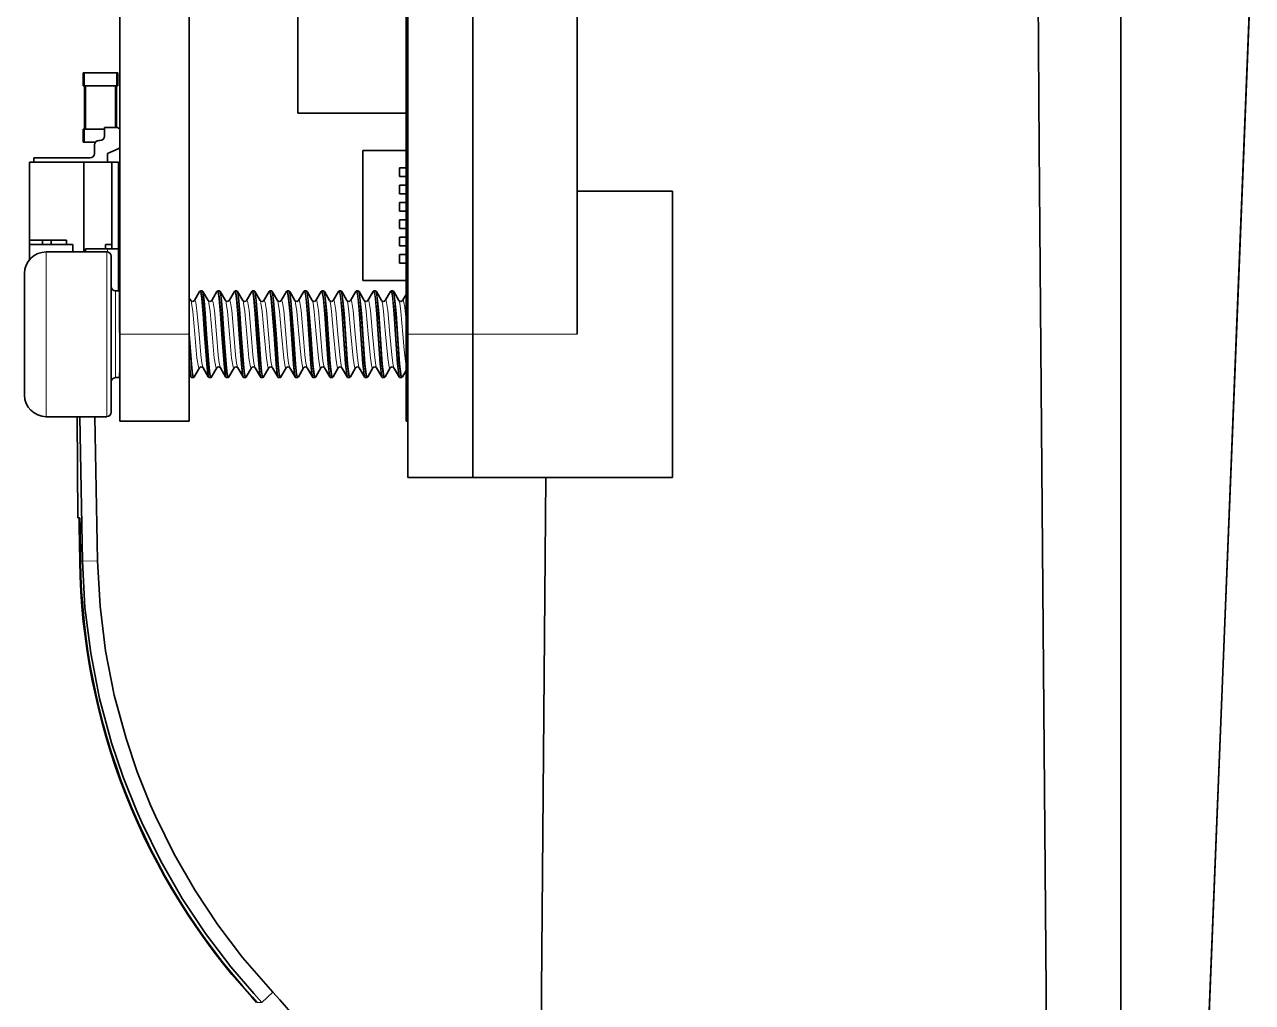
# Model space of a CAD drawing. Extents: x 383 to 866, y 155 to 681.
# Drawn here: x 580.34 to 608.65, y 626.5 to 649.06 of the extents above; entities that cross this region are included whole.
import ezdxf

# ---------------------------------------------------------------- set-up
doc = ezdxf.new("R2010")
doc.units = 0

msp = doc.modelspace()

# ---------------------------------------------------------------- linework, layer by layer
at = {"color": 7, "lineweight": 35}
for p, q in [((582.539, 641.913), (582.539, 670.913)), ((584.139, 641.913), (584.139, 670.913)), ((589.139, 641.913), (589.139, 670.913)), ((589.18, 641.913), (589.18, 670.913)), ((590.68, 670.913), (590.68, 641.913)), ((590.68, 641.913), (590.68, 670.913)), ((593.08, 670.913), (593.08, 641.913)), ((605.621, 625.402), (605.621, 650.29)), ((608.621, 650.29), (607.451, 621.163)), ((603.74, 646.239), (603.96, 619.663))]:
    msp.add_line(p, q, dxfattribs=at)
at = {"color": 7, "lineweight": 35, "ltscale": 0.4}
msp.add_line((586.639, 647.013), (586.639, 663.013), dxfattribs=at)
at = {"color": 7, "lineweight": 35, "ltscale": 0.150005}
msp.add_line((603.689, 652.239), (603.74, 646.239), dxfattribs=at)
at = {"color": 7, "lineweight": 35, "ltscale": 0.000750732}
for p, q in [((581.689, 647.943), (581.719, 647.943)), ((581.689, 647.643), (581.719, 647.643)), ((581.689, 646.643), (581.719, 646.643)), ((581.689, 646.343), (581.719, 646.343))]:
    msp.add_line(p, q, dxfattribs=at)
at = {"color": 7, "lineweight": 35, "ltscale": 0.0075}
for p, q in [((581.689, 647.943), (581.689, 647.643)), ((582.489, 647.943), (582.489, 647.643)), ((581.689, 646.643), (581.689, 646.343))]:
    msp.add_line(p, q, dxfattribs=at)
at = {"color": 7, "lineweight": 35, "ltscale": 0.0185}
for p, q in [((582.459, 647.943), (581.719, 647.943)), ((582.459, 647.643), (581.719, 647.643))]:
    msp.add_line(p, q, dxfattribs=at)
at = {"color": 7, "lineweight": 13, "ltscale": 0.0075}
for p, q in [((581.719, 647.943), (581.719, 647.643)), ((582.459, 647.943), (582.459, 647.643)), ((581.719, 646.643), (581.719, 646.343))]:
    msp.add_line(p, q, dxfattribs=at)
at = {"color": 7, "lineweight": 35, "ltscale": 0.000749207}
for p, q in [((582.489, 647.943), (582.459, 647.943)), ((582.489, 647.643), (582.459, 647.643)), ((582.084, 646.382), (582.054, 646.382))]:
    msp.add_line(p, q, dxfattribs=at)
at = {"color": 7, "lineweight": 35, "ltscale": 0.025}
for p, q in [((581.719, 647.643), (581.719, 646.643)), ((588.139, 646.153), (589.139, 646.153)), ((581.454, 643.982), (580.454, 643.982)), ((588.139, 643.153), (589.139, 643.153))]:
    msp.add_line(p, q, dxfattribs=at)
at = {"color": 7, "lineweight": 13, "ltscale": 0.025}
msp.add_line((581.749, 647.643), (581.749, 646.643), dxfattribs=at)
at = {"color": 7, "lineweight": 13, "ltscale": 0.02402}
msp.add_line((582.429, 647.643), (582.429, 646.682), dxfattribs=at)
at = {"color": 7, "lineweight": 35, "ltscale": 0.024023}
msp.add_line((582.459, 647.643), (582.459, 646.682), dxfattribs=at)
at = {"color": 7, "lineweight": 35, "ltscale": 0.0625}
msp.add_line((586.639, 647.013), (589.139, 647.013), dxfattribs=at)
at = {"color": 7, "lineweight": 35, "ltscale": 0.01162}
msp.add_line((582.184, 646.643), (581.719, 646.643), dxfattribs=at)
at = {"color": 7, "lineweight": 35, "ltscale": 0.00675}
msp.add_line((582.454, 646.682), (582.184, 646.682), dxfattribs=at)
at = {"color": 7, "lineweight": 35, "ltscale": 0.005}
for p, q in [((582.184, 646.682), (582.184, 646.482)), ((581.954, 646.282), (581.954, 646.082)), ((582.254, 645.882), (582.254, 646.082)), ((588.989, 645.353), (588.989, 645.153)), ((588.989, 645.353), (588.989, 645.153)), ((588.989, 644.953), (588.989, 644.753)), ((588.989, 644.953), (588.989, 644.753)), ((588.989, 644.553), (588.989, 644.353)), ((588.989, 644.553), (588.989, 644.353)), ((588.989, 644.153), (588.989, 643.953)), ((588.989, 644.153), (588.989, 643.953))]:
    msp.add_line(p, q, dxfattribs=at)
at = {"color": 7, "lineweight": 35, "ltscale": 0.006384}
msp.add_line((581.975, 646.343), (581.719, 646.343), dxfattribs=at)
at = {"color": 7, "lineweight": 35, "ltscale": 0.006614}
msp.add_line((582.254, 646.082), (582.495, 646.191), dxfattribs=at)
at = {"color": 7, "lineweight": 35, "ltscale": 0.075}
msp.add_line((588.139, 643.153), (588.139, 646.153), dxfattribs=at)
at = {"color": 7, "lineweight": 35, "ltscale": 0.045}
msp.add_line((580.454, 644.082), (580.454, 645.882), dxfattribs=at)
at = {"color": 7, "lineweight": 35, "ltscale": 0.03125}
msp.add_line((580.454, 645.882), (581.704, 645.882), dxfattribs=at)
at = {"color": 7, "lineweight": 35, "ltscale": 0.0325}
msp.add_line((581.854, 645.982), (580.554, 645.982), dxfattribs=at)
at = {"color": 7, "lineweight": 35, "ltscale": 0.002499}
for p, q in [((580.554, 645.982), (580.554, 645.882)), ((582.204, 643.882), (582.204, 643.982)), ((582.354, 643.882), (582.354, 643.982))]:
    msp.add_line(p, q, dxfattribs=at)
at = {"color": 7, "lineweight": 35, "ltscale": 0.016249}
msp.add_line((581.704, 645.882), (582.354, 645.882), dxfattribs=at)
at = {"color": 7, "lineweight": 35, "ltscale": 0.051715}
msp.add_line((581.704, 645.882), (581.704, 643.813), dxfattribs=at)
at = {"color": 7, "lineweight": 35, "ltscale": 0.003751}
for p, q in [((582.354, 645.882), (582.504, 645.882)), ((589.139, 645.753), (588.989, 645.753)), ((588.989, 645.753), (589.139, 645.753)), ((589.139, 645.553), (588.989, 645.553)), ((588.989, 645.553), (589.139, 645.553)), ((589.139, 645.353), (588.989, 645.353)), ((588.989, 645.353), (589.139, 645.353)), ((589.139, 645.153), (588.989, 645.153)), ((588.989, 645.153), (589.139, 645.153)), ((589.139, 644.953), (588.989, 644.953)), ((588.989, 644.953), (589.139, 644.953)), ((589.139, 644.753), (588.989, 644.753)), ((588.989, 644.753), (589.139, 644.753)), ((589.139, 644.553), (588.989, 644.553)), ((588.989, 644.553), (589.139, 644.553)), ((589.139, 644.353), (588.989, 644.353)), ((588.989, 644.353), (589.139, 644.353)), ((589.139, 644.153), (588.989, 644.153)), ((588.989, 644.153), (589.139, 644.153)), ((589.139, 643.953), (588.989, 643.953)), ((588.989, 643.953), (589.139, 643.953)), ((589.139, 643.753), (588.989, 643.753)), ((588.989, 643.753), (589.139, 643.753)), ((589.139, 643.553), (588.989, 643.553)), ((588.989, 643.553), (589.139, 643.553)), ((589.139, 643.153), (588.989, 643.153))]:
    msp.add_line(p, q, dxfattribs=at)
at = {"color": 7, "lineweight": 35, "ltscale": 0.047501}
msp.add_line((582.354, 645.882), (582.354, 643.982), dxfattribs=at)
at = {"color": 7, "lineweight": 35, "ltscale": 0.05}
for p, q in [((582.504, 643.882), (582.504, 645.882)), ((582.539, 641.913), (582.539, 639.913)), ((584.139, 641.913), (584.139, 639.913)), ((589.139, 641.913), (589.139, 639.913))]:
    msp.add_line(p, q, dxfattribs=at)
at = {"color": 7, "lineweight": 35, "ltscale": 0.004999}
for p, q in [((588.989, 645.753), (588.989, 645.553)), ((588.989, 645.753), (588.989, 645.553)), ((588.989, 643.753), (588.989, 643.553)), ((588.989, 643.753), (588.989, 643.553))]:
    msp.add_line(p, q, dxfattribs=at)
at = {"color": 7, "lineweight": 35, "ltscale": 0.055}
for p, q in [((593.08, 645.213), (595.28, 645.213)), ((593.08, 638.613), (595.28, 638.613))]:
    msp.add_line(p, q, dxfattribs=at)
at = {"color": 7, "lineweight": 35, "ltscale": 0.0825}
for p, q in [((595.28, 641.913), (595.28, 645.213)), ((589.18, 641.913), (589.18, 638.613)), ((590.68, 641.913), (590.68, 638.613)), ((590.68, 641.913), (590.68, 638.613)), ((595.28, 638.613), (595.28, 641.913))]:
    msp.add_line(p, q, dxfattribs=at)
at = {"color": 7, "lineweight": 35, "ltscale": 0.002501}
for p, q in [((580.454, 644.082), (580.454, 643.982)), ((580.754, 643.982), (580.754, 644.082)), ((580.954, 644.082), (580.954, 643.982)), ((581.304, 644.082), (581.304, 643.982))]:
    msp.add_line(p, q, dxfattribs=at)
at = {"color": 7, "lineweight": 35, "ltscale": 0.021249}
msp.add_line((580.454, 644.082), (581.304, 644.082), dxfattribs=at)
at = {"color": 7, "lineweight": 35, "ltscale": 0.008746}
msp.add_line((580.454, 643.632), (580.454, 643.982), dxfattribs=at)
at = {"color": 7, "lineweight": 35, "ltscale": 0.004214}
msp.add_line((581.454, 643.813), (581.454, 643.982), dxfattribs=at)
at = {"color": 7, "lineweight": 35, "ltscale": 0.003749}
msp.add_line((582.354, 643.982), (582.204, 643.982), dxfattribs=at)
at = {"color": 7, "lineweight": 13, "ltscale": 0.024727}
for p, q in [((580.839, 643.813), (580.839, 642.824)), ((582.239, 643.813), (582.239, 642.824))]:
    msp.add_line(p, q, dxfattribs=at)
at = {"color": 7, "lineweight": 35, "ltscale": 0.034999}
for p, q in [((582.239, 643.813), (580.839, 643.813)), ((582.239, 640.013), (580.839, 640.013))]:
    msp.add_line(p, q, dxfattribs=at)
at = {"color": 7, "lineweight": 35, "ltscale": 0.01275}
msp.add_line((581.744, 643.882), (582.254, 643.882), dxfattribs=at)
at = {"color": 7, "lineweight": 35, "ltscale": 0.001715}
msp.add_line((581.744, 643.813), (581.744, 643.882), dxfattribs=at)
at = {"color": 7, "lineweight": 35, "ltscale": 0.00625}
msp.add_line((582.254, 643.882), (582.504, 643.882), dxfattribs=at)
at = {"color": 7, "lineweight": 13, "ltscale": 0.001744}
msp.add_line((582.254, 643.812), (582.254, 643.882), dxfattribs=at)
at = {"color": 7, "lineweight": 35, "ltscale": 0.023425}
msp.add_line((582.339, 643.713), (582.339, 642.776), dxfattribs=at)
at = {"color": 7, "lineweight": 35, "ltscale": 0.024216}
msp.add_line((582.504, 642.913), (582.504, 643.882), dxfattribs=at)
at = {"color": 7, "lineweight": 35, "ltscale": 0.077499}
msp.add_line((595.28, 640.363), (595.28, 643.463), dxfattribs=at)
at = {"color": 7, "lineweight": 35, "ltscale": 0.018219}
msp.add_line((580.339, 643.313), (580.339, 642.585), dxfattribs=at)
at = {"color": 7, "lineweight": 13, "ltscale": 0.070273}
for p, q in [((580.839, 642.824), (580.839, 640.013)), ((582.239, 642.824), (582.239, 640.013))]:
    msp.add_line(p, q, dxfattribs=at)
at = {"color": 7, "lineweight": 35, "ltscale": 0.066574}
msp.add_line((582.339, 642.776), (582.339, 640.113), dxfattribs=at)
at = {"color": 7, "lineweight": 13, "ltscale": 0.013014}
for p, q in [((582.439, 642.913), (582.439, 642.393)), ((582.519, 642.913), (582.519, 642.393))]:
    msp.add_line(p, q, dxfattribs=at)
at = {"color": 7, "lineweight": 35, "ltscale": 0.002}
for p, q in [((582.519, 642.913), (582.439, 642.913)), ((582.519, 640.913), (582.439, 640.913))]:
    msp.add_line(p, q, dxfattribs=at)
at = {"color": 7, "lineweight": 35, "ltscale": 0.006019}
for p, q in [((584.377, 642.897), (584.256, 642.689)), ((584.853, 642.897), (584.974, 642.689)), ((585.177, 642.897), (585.056, 642.689)), ((586.377, 642.897), (586.256, 642.689)), ((586.853, 642.897), (586.974, 642.689)), ((587.177, 642.897), (587.056, 642.689)), ((588.377, 642.897), (588.256, 642.689)), ((588.853, 642.897), (588.974, 642.689))]:
    msp.add_line(p, q, dxfattribs=at)
at = {"color": 7, "lineweight": 35, "ltscale": 0.000669861}
for p, q in [((584.429, 642.913), (584.402, 642.913)), ((585.629, 642.913), (585.602, 642.913)), ((586.429, 642.913), (586.402, 642.913)), ((587.629, 642.913), (587.602, 642.913)), ((588.429, 642.913), (588.402, 642.913)), ((584.629, 640.913), (584.602, 640.913)), ((585.429, 640.913), (585.402, 640.913)), ((586.629, 640.913), (586.602, 640.913)), ((587.429, 640.913), (587.402, 640.913)), ((588.629, 640.913), (588.602, 640.913))]:
    msp.add_line(p, q, dxfattribs=at)
at = {"color": 7, "lineweight": 35, "ltscale": 0.006018}
for p, q in [((584.453, 642.897), (584.574, 642.689)), ((584.777, 642.897), (584.656, 642.689)), ((585.253, 642.897), (585.374, 642.689)), ((585.577, 642.897), (585.456, 642.689)), ((585.653, 642.897), (585.774, 642.689)), ((585.977, 642.897), (585.856, 642.689)), ((586.053, 642.897), (586.174, 642.689)), ((586.453, 642.897), (586.574, 642.689)), ((586.777, 642.897), (586.656, 642.689)), ((587.253, 642.897), (587.374, 642.689)), ((587.577, 642.897), (587.456, 642.689)), ((587.653, 642.897), (587.774, 642.689)), ((587.977, 642.897), (587.856, 642.689)), ((588.053, 642.897), (588.174, 642.689)), ((588.453, 642.897), (588.574, 642.689)), ((588.777, 642.897), (588.656, 642.689))]:
    msp.add_line(p, q, dxfattribs=at)
at = {"color": 7, "lineweight": 35, "ltscale": 0.000671387}
for p, q in [((584.829, 642.913), (584.802, 642.913)), ((585.229, 642.913), (585.202, 642.913)), ((586.029, 642.913), (586.002, 642.913)), ((586.829, 642.913), (586.802, 642.913)), ((587.229, 642.913), (587.202, 642.913)), ((588.029, 642.913), (588.002, 642.913)), ((588.829, 642.913), (588.802, 642.913)), ((584.229, 640.913), (584.202, 640.913)), ((585.029, 640.913), (585.002, 640.913)), ((585.829, 640.913), (585.802, 640.913)), ((586.229, 640.913), (586.202, 640.913)), ((587.029, 640.913), (587.002, 640.913)), ((587.829, 640.913), (587.802, 640.913)), ((588.229, 640.913), (588.202, 640.913)), ((589.029, 640.913), (589.002, 640.913))]:
    msp.add_line(p, q, dxfattribs=at)
at = {"color": 7, "lineweight": 35, "ltscale": 0.004133}
msp.add_line((589.139, 642.832), (589.056, 642.689), dxfattribs=at)
at = {"color": 7, "lineweight": 35, "ltscale": 0.051781}
msp.add_line((580.339, 642.585), (580.339, 640.513), dxfattribs=at)
at = {"color": 7, "lineweight": 35, "ltscale": 0.00172}
msp.add_line((584.139, 642.749), (584.174, 642.689), dxfattribs=at)
at = {"color": 7, "lineweight": 13, "ltscale": 0.036986}
msp.add_line((582.439, 642.393), (582.439, 640.913), dxfattribs=at)
at = {"color": 7, "lineweight": 13, "ltscale": 0.00659}
msp.add_line((582.519, 642.393), (582.519, 642.129), dxfattribs=at)
at = {"color": 7, "lineweight": 13, "ltscale": 0.011867}
for p, q in [((584.484, 641.913), (584.453, 642.387)), ((584.884, 641.913), (584.853, 642.387)), ((585.284, 641.913), (585.253, 642.387)), ((585.684, 641.913), (585.653, 642.387)), ((586.084, 641.913), (586.053, 642.387)), ((586.484, 641.913), (586.453, 642.387)), ((586.884, 641.913), (586.853, 642.387)), ((587.284, 641.913), (587.253, 642.387)), ((587.684, 641.913), (587.653, 642.387)), ((588.084, 641.913), (588.053, 642.387)), ((588.484, 641.913), (588.453, 642.387)), ((588.884, 641.913), (588.853, 642.387))]:
    msp.add_line(p, q, dxfattribs=at)
at = {"color": 7, "lineweight": 13, "ltscale": 0.011985}
for p, q in [((584.502, 641.915), (584.47, 642.393)), ((584.902, 641.915), (584.87, 642.393)), ((585.302, 641.915), (585.27, 642.393)), ((585.702, 641.915), (585.67, 642.393)), ((586.102, 641.915), (586.07, 642.393)), ((586.502, 641.915), (586.47, 642.393)), ((586.902, 641.915), (586.87, 642.393)), ((587.302, 641.915), (587.27, 642.393)), ((587.702, 641.915), (587.67, 642.393)), ((588.102, 641.915), (588.07, 642.393)), ((588.502, 641.915), (588.47, 642.393)), ((588.902, 641.915), (588.87, 642.393))]:
    msp.add_line(p, q, dxfattribs=at)
at = {"color": 7, "lineweight": 13, "ltscale": 0.012041}
for p, q in [((584.497, 642.393), (584.529, 641.912)), ((584.897, 642.393), (584.929, 641.912)), ((585.297, 642.393), (585.329, 641.912)), ((585.697, 642.393), (585.729, 641.912)), ((586.097, 642.393), (586.129, 641.912)), ((586.497, 642.393), (586.529, 641.912)), ((586.897, 642.393), (586.929, 641.912)), ((587.297, 642.393), (587.329, 641.912)), ((587.697, 642.393), (587.729, 641.912)), ((588.097, 642.393), (588.129, 641.912)), ((588.497, 642.393), (588.529, 641.912)), ((588.897, 642.393), (588.929, 641.912))]:
    msp.add_line(p, q, dxfattribs=at)
at = {"color": 7, "lineweight": 13, "ltscale": 0.011916}
for p, q in [((584.514, 642.389), (584.546, 641.913)), ((584.914, 642.389), (584.946, 641.913)), ((585.314, 642.389), (585.346, 641.913)), ((585.714, 642.389), (585.746, 641.913)), ((586.114, 642.389), (586.146, 641.913)), ((586.514, 642.389), (586.546, 641.913)), ((586.914, 642.389), (586.946, 641.913)), ((587.314, 642.389), (587.346, 641.913)), ((587.714, 642.389), (587.746, 641.913)), ((588.114, 642.389), (588.146, 641.913)), ((588.514, 642.389), (588.546, 641.913)), ((588.914, 642.389), (588.946, 641.913))]:
    msp.add_line(p, q, dxfattribs=at)
at = {"color": 7, "lineweight": 13, "ltscale": 0.000433417}
msp.add_line((582.541, 641.994), (582.523, 641.993), dxfattribs=at)
at = {"color": 7, "lineweight": 13, "ltscale": 0.002031}
msp.add_line((582.529, 641.912), (582.523, 641.993), dxfattribs=at)
at = {"color": 7, "lineweight": 13, "ltscale": 0.00034713}
msp.add_line((582.543, 641.913), (582.529, 641.912), dxfattribs=at)
at = {"color": 7, "lineweight": 13, "ltscale": 0.004219}
msp.add_line((582.539, 641.744), (582.529, 641.912), dxfattribs=at)
at = {"color": 7, "lineweight": 13, "ltscale": 0.039999}
msp.add_line((584.139, 641.913), (582.539, 641.913), dxfattribs=at)
at = {"color": 7, "lineweight": 13, "ltscale": 0.002558}
msp.add_line((584.139, 642.016), (584.146, 641.913), dxfattribs=at)
at = {"color": 7, "lineweight": 13, "ltscale": 0.001021}
msp.add_line((589.139, 641.913), (589.18, 641.913), dxfattribs=at)
at = {"color": 7, "lineweight": 13, "ltscale": 0.0375}
msp.add_line((590.68, 641.913), (589.18, 641.913), dxfattribs=at)
at = {"color": 7, "lineweight": 13, "ltscale": 0.060001}
msp.add_line((590.68, 641.913), (593.08, 641.913), dxfattribs=at)
at = {"color": 7, "lineweight": 13, "ltscale": 0.003232}
msp.add_line((582.523, 640.998), (582.539, 641.126), dxfattribs=at)
at = {"color": 7, "lineweight": 35, "ltscale": 0.006016}
for p, q in [((584.253, 640.93), (584.374, 641.138)), ((584.577, 640.93), (584.456, 641.138)), ((584.653, 640.93), (584.774, 641.138)), ((584.977, 640.93), (584.856, 641.138)), ((585.053, 640.93), (585.174, 641.138)), ((585.453, 640.93), (585.574, 641.138)), ((585.777, 640.93), (585.656, 641.138)), ((586.253, 640.93), (586.374, 641.138)), ((586.577, 640.93), (586.456, 641.138)), ((586.653, 640.93), (586.774, 641.138)), ((586.977, 640.93), (586.856, 641.138)), ((587.053, 640.93), (587.174, 641.138)), ((587.453, 640.93), (587.574, 641.138)), ((587.777, 640.93), (587.656, 641.138)), ((588.253, 640.93), (588.374, 641.138)), ((588.577, 640.93), (588.456, 641.138)), ((588.653, 640.93), (588.774, 641.138)), ((588.977, 640.93), (588.856, 641.138))]:
    msp.add_line(p, q, dxfattribs=at)
at = {"color": 7, "lineweight": 35, "ltscale": 0.006017}
for p, q in [((585.377, 640.93), (585.256, 641.138)), ((585.853, 640.93), (585.974, 641.138)), ((586.177, 640.93), (586.056, 641.138)), ((587.377, 640.93), (587.256, 641.138)), ((587.853, 640.93), (587.974, 641.138)), ((588.177, 640.93), (588.056, 641.138))]:
    msp.add_line(p, q, dxfattribs=at)
at = {"color": 7, "lineweight": 35, "ltscale": 0.004297}
msp.add_line((589.053, 640.93), (589.139, 641.078), dxfattribs=at)
at = {"color": 7, "lineweight": 13, "ltscale": 0.001167}
msp.add_line((582.519, 640.952), (582.523, 640.998), dxfattribs=at)
at = {"color": 7, "lineweight": 13, "ltscale": 0.000952148}
msp.add_line((582.519, 640.952), (582.519, 640.913), dxfattribs=at)
at = {"color": 7, "lineweight": 35, "ltscale": 0.001885}
msp.add_line((584.177, 640.93), (584.139, 640.995), dxfattribs=at)
at = {"color": 7, "lineweight": 35, "ltscale": 0.058287}
msp.add_line((581.554, 640.013), (581.571, 637.682), dxfattribs=at)
at = {"color": 7, "lineweight": 35, "ltscale": 0.083366}
msp.add_line((581.675, 636.679), (581.612, 640.013), dxfattribs=at)
at = {"color": 7, "lineweight": 35, "ltscale": 0.083201}
msp.add_line((582.024, 636.686), (581.962, 640.013), dxfattribs=at)
at = {"color": 7, "lineweight": 35, "ltscale": 0.039999}
msp.add_line((584.139, 639.913), (582.539, 639.913), dxfattribs=at)
at = {"color": 7, "lineweight": 35, "ltscale": 0.001021}
msp.add_line((589.139, 639.913), (589.18, 639.913), dxfattribs=at)
at = {"color": 7, "lineweight": 35, "ltscale": 0.0375}
msp.add_line((590.68, 638.613), (589.18, 638.613), dxfattribs=at)
at = {"color": 7, "lineweight": 35, "ltscale": 0.060001}
msp.add_line((590.68, 638.613), (593.08, 638.613), dxfattribs=at)
at = {"color": 7, "lineweight": 35, "ltscale": 0.473767}
msp.add_line((592.357, 638.613), (592.2, 619.663), dxfattribs=at)
at = {"color": 7, "lineweight": 35, "ltscale": 0.000935365}
msp.add_line((581.609, 637.682), (581.571, 637.682), dxfattribs=at)
at = {"color": 7, "lineweight": 35, "ltscale": 0.019994}
msp.add_line((581.612, 636.682), (581.601, 637.482), dxfattribs=at)
at = {"color": 7, "lineweight": 13, "ltscale": 0.0004776}
msp.add_line((581.62, 637.482), (581.601, 637.482), dxfattribs=at)
at = {"color": 7, "lineweight": 35, "ltscale": 0.019974}
msp.add_line((581.631, 636.682), (581.62, 637.481), dxfattribs=at)
at = {"color": 7, "lineweight": 35, "ltscale": 5.80035e-05}
msp.add_line((581.612, 636.68), (581.612, 636.682), dxfattribs=at)
at = {"color": 7, "lineweight": 35, "ltscale": 5.79834e-05}
msp.add_line((581.631, 636.68), (581.631, 636.682), dxfattribs=at)
at = {"color": 7, "lineweight": 13, "ltscale": 0.001114}
msp.add_line((581.675, 636.679), (581.631, 636.68), dxfattribs=at)
at = {"color": 7, "lineweight": 13, "ltscale": 0.008727}
msp.add_line((581.675, 636.679), (582.024, 636.686), dxfattribs=at)
at = {"color": 7, "lineweight": 35, "ltscale": 0.004024}
msp.add_line((585.578, 626.622), (585.687, 626.504), dxfattribs=at)
at = {"color": 7, "lineweight": 35, "ltscale": 0.004025}
msp.add_line((585.598, 626.622), (585.707, 626.504), dxfattribs=at)
at = {"color": 7, "lineweight": 13, "ltscale": 0.008682}
msp.add_line((585.812, 626.504), (586.065, 626.741), dxfattribs=at)
at = {"color": 7, "lineweight": 13, "ltscale": 0.002617}
msp.add_line((585.812, 626.504), (585.707, 626.504), dxfattribs=at)
at = {"color": 7, "lineweight": 35}
for points in [[(607.817, 659.757), (608.066, 658.408), (608.272, 657.053), (608.404, 656.006), (608.511, 654.956), (608.619, 653.345), (608.655, 652.059), (608.64, 650.749), (608.612, 650.009), (608.327, 642.866), (607.751, 628.603), (607.451, 621.163)], [(581.62, 637.481), (581.611, 637.673), (581.61, 637.681), (581.609, 637.682)], [(581.675, 636.679), (581.733, 635.613), (581.865, 634.556), (582.07, 633.514), (582.346, 632.489), (582.613, 631.698), (582.925, 630.917), (583.042, 630.653), (583.483, 629.758), (583.976, 628.904), (584.514, 628.094), (585.099, 627.324), (585.625, 626.708), (585.812, 626.504)], [(582.024, 636.686), (582.08, 635.644), (582.209, 634.612), (582.409, 633.593), (582.679, 632.591), (582.939, 631.819), (583.244, 631.055), (583.358, 630.798), (583.789, 629.923), (584.27, 629.088), (584.796, 628.296), (585.368, 627.543), (586.065, 626.741)]]:
    msp.add_lwpolyline(points, dxfattribs=at)
at = {"color": 7, "lineweight": 13}
for points in [[(584.377, 642.897), (584.382, 642.903), (584.384, 642.903), (584.385, 642.903), (584.387, 642.903), (584.389, 642.901), (584.394, 642.893), (584.406, 642.844), (584.422, 642.735), (584.453, 642.387)], [(584.402, 642.913), (584.403, 642.913), (584.406, 642.912), (584.408, 642.908), (584.413, 642.897), (584.435, 642.778), (584.47, 642.393)], [(584.429, 642.913), (584.43, 642.913), (584.432, 642.912), (584.435, 642.908), (584.44, 642.897), (584.462, 642.778), (584.497, 642.393)], [(584.453, 642.897), (584.457, 642.888), (584.466, 642.857), (584.489, 642.682), (584.514, 642.389)], [(584.777, 642.897), (584.782, 642.903), (584.784, 642.903), (584.786, 642.903), (584.787, 642.903), (584.789, 642.901), (584.794, 642.893), (584.807, 642.844), (584.822, 642.735), (584.853, 642.387)], [(584.802, 642.913), (584.803, 642.913), (584.806, 642.912), (584.808, 642.908), (584.813, 642.897), (584.835, 642.778), (584.87, 642.393)], [(584.829, 642.913), (584.83, 642.913), (584.832, 642.912), (584.835, 642.908), (584.84, 642.897), (584.862, 642.778), (584.897, 642.393)], [(584.853, 642.897), (584.857, 642.888), (584.866, 642.857), (584.889, 642.682), (584.914, 642.389)], [(585.177, 642.897), (585.182, 642.903), (585.184, 642.903), (585.186, 642.903), (585.187, 642.903), (585.189, 642.901), (585.194, 642.893), (585.206, 642.844), (585.222, 642.735), (585.253, 642.387)], [(585.202, 642.913), (585.203, 642.913), (585.206, 642.912), (585.208, 642.908), (585.213, 642.897), (585.235, 642.778), (585.27, 642.393)], [(585.229, 642.913), (585.23, 642.913), (585.232, 642.912), (585.235, 642.908), (585.24, 642.897), (585.262, 642.778), (585.297, 642.393)], [(585.253, 642.897), (585.257, 642.888), (585.266, 642.857), (585.289, 642.682), (585.314, 642.389)], [(585.577, 642.897), (585.582, 642.903), (585.584, 642.903), (585.586, 642.903), (585.587, 642.903), (585.589, 642.901), (585.594, 642.893), (585.607, 642.844), (585.622, 642.735), (585.653, 642.387)], [(585.602, 642.913), (585.603, 642.913), (585.606, 642.912), (585.608, 642.908), (585.613, 642.897), (585.635, 642.778), (585.67, 642.393)], [(585.629, 642.913), (585.63, 642.913), (585.632, 642.912), (585.635, 642.908), (585.64, 642.897), (585.662, 642.778), (585.697, 642.393)], [(585.653, 642.897), (585.657, 642.888), (585.666, 642.857), (585.689, 642.682), (585.714, 642.389)], [(585.977, 642.897), (585.982, 642.903), (585.984, 642.903), (585.986, 642.903), (585.987, 642.903), (585.989, 642.901), (585.994, 642.893), (586.007, 642.844), (586.022, 642.735), (586.053, 642.387)], [(586.002, 642.913), (586.003, 642.913), (586.006, 642.912), (586.008, 642.908), (586.013, 642.897), (586.035, 642.778), (586.07, 642.393)], [(586.029, 642.913), (586.03, 642.913), (586.032, 642.912), (586.035, 642.908), (586.04, 642.897), (586.062, 642.778), (586.097, 642.393)], [(586.053, 642.897), (586.057, 642.888), (586.066, 642.857), (586.089, 642.682), (586.114, 642.389)], [(586.377, 642.897), (586.382, 642.903), (586.384, 642.903), (586.385, 642.903), (586.387, 642.903), (586.389, 642.901), (586.394, 642.893), (586.406, 642.844), (586.422, 642.735), (586.453, 642.387)], [(586.402, 642.913), (586.403, 642.913), (586.406, 642.912), (586.408, 642.908), (586.413, 642.897), (586.435, 642.778), (586.47, 642.393)], [(586.429, 642.913), (586.43, 642.913), (586.432, 642.912), (586.435, 642.908), (586.44, 642.897), (586.462, 642.778), (586.497, 642.393)], [(586.453, 642.897), (586.457, 642.888), (586.466, 642.857), (586.489, 642.682), (586.514, 642.389)], [(586.777, 642.897), (586.782, 642.903), (586.784, 642.903), (586.786, 642.903), (586.787, 642.903), (586.789, 642.901), (586.794, 642.893), (586.807, 642.844), (586.822, 642.735), (586.853, 642.387)], [(586.802, 642.913), (586.803, 642.913), (586.806, 642.912), (586.808, 642.908), (586.813, 642.897), (586.835, 642.778), (586.87, 642.393)], [(586.829, 642.913), (586.83, 642.913), (586.832, 642.912), (586.835, 642.908), (586.84, 642.897), (586.862, 642.778), (586.897, 642.393)], [(586.853, 642.897), (586.857, 642.888), (586.866, 642.857), (586.889, 642.682), (586.914, 642.389)], [(587.177, 642.897), (587.182, 642.903), (587.184, 642.903), (587.186, 642.903), (587.187, 642.903), (587.189, 642.901), (587.194, 642.893), (587.206, 642.844), (587.222, 642.735), (587.253, 642.387)], [(587.202, 642.913), (587.203, 642.913), (587.206, 642.912), (587.208, 642.908), (587.213, 642.897), (587.235, 642.778), (587.27, 642.393)], [(587.229, 642.913), (587.23, 642.913), (587.232, 642.912), (587.235, 642.908), (587.24, 642.897), (587.262, 642.778), (587.297, 642.393)], [(587.253, 642.897), (587.257, 642.888), (587.266, 642.857), (587.289, 642.682), (587.314, 642.389)], [(587.577, 642.897), (587.582, 642.903), (587.584, 642.903), (587.586, 642.903), (587.587, 642.903), (587.589, 642.901), (587.594, 642.893), (587.607, 642.844), (587.622, 642.735), (587.653, 642.387)], [(587.602, 642.913), (587.603, 642.913), (587.606, 642.912), (587.608, 642.908), (587.613, 642.897), (587.635, 642.778), (587.67, 642.393)], [(587.629, 642.913), (587.63, 642.913), (587.632, 642.912), (587.635, 642.908), (587.64, 642.897), (587.662, 642.778), (587.697, 642.393)], [(587.653, 642.897), (587.657, 642.888), (587.666, 642.857), (587.689, 642.682), (587.714, 642.389)], [(587.977, 642.897), (587.982, 642.903), (587.984, 642.903), (587.986, 642.903), (587.987, 642.903), (587.989, 642.901), (587.994, 642.893), (588.007, 642.844), (588.022, 642.735), (588.053, 642.387)], [(588.002, 642.913), (588.003, 642.913), (588.006, 642.912), (588.008, 642.908), (588.013, 642.897), (588.035, 642.778), (588.07, 642.393)], [(588.029, 642.913), (588.03, 642.913), (588.032, 642.912), (588.035, 642.908), (588.04, 642.897), (588.062, 642.778), (588.097, 642.393)], [(588.053, 642.897), (588.057, 642.888), (588.066, 642.857), (588.089, 642.682), (588.114, 642.389)], [(588.377, 642.897), (588.382, 642.903), (588.384, 642.903), (588.385, 642.903), (588.387, 642.903), (588.389, 642.901), (588.394, 642.893), (588.406, 642.844), (588.422, 642.735), (588.453, 642.387)], [(588.402, 642.913), (588.403, 642.913), (588.406, 642.912), (588.408, 642.908), (588.413, 642.897), (588.435, 642.778), (588.47, 642.393)], [(588.429, 642.913), (588.43, 642.913), (588.432, 642.912), (588.435, 642.908), (588.44, 642.897), (588.462, 642.778), (588.497, 642.393)], [(588.453, 642.897), (588.457, 642.888), (588.466, 642.857), (588.489, 642.682), (588.514, 642.389)], [(588.777, 642.897), (588.782, 642.903), (588.784, 642.903), (588.786, 642.903), (588.787, 642.903), (588.789, 642.901), (588.794, 642.893), (588.807, 642.844), (588.822, 642.735), (588.853, 642.387)], [(588.802, 642.913), (588.803, 642.913), (588.806, 642.912), (588.808, 642.908), (588.813, 642.897), (588.835, 642.778), (588.87, 642.393)], [(588.829, 642.913), (588.83, 642.913), (588.832, 642.912), (588.835, 642.908), (588.84, 642.897), (588.862, 642.778), (588.897, 642.393)], [(588.853, 642.897), (588.857, 642.888), (588.866, 642.857), (588.889, 642.682), (588.914, 642.389)], [(584.265, 641.913), (584.218, 642.442), (584.191, 642.633), (584.18, 642.676), (584.174, 642.689)], [(584.365, 641.913), (584.316, 642.462), (584.288, 642.649), (584.276, 642.686), (584.27, 642.695), (584.267, 642.697), (584.264, 642.697), (584.26, 642.695), (584.256, 642.689)], [(584.665, 641.913), (584.618, 642.442), (584.591, 642.633), (584.58, 642.676), (584.574, 642.689)], [(584.765, 641.913), (584.716, 642.462), (584.688, 642.649), (584.676, 642.686), (584.67, 642.695), (584.667, 642.697), (584.664, 642.697), (584.661, 642.695), (584.656, 642.689)], [(585.065, 641.913), (585.018, 642.442), (584.991, 642.633), (584.98, 642.676), (584.974, 642.689)], [(585.165, 641.913), (585.116, 642.462), (585.088, 642.649), (585.076, 642.686), (585.07, 642.695), (585.067, 642.697), (585.064, 642.697), (585.06, 642.695), (585.056, 642.689)], [(585.465, 641.913), (585.418, 642.442), (585.391, 642.633), (585.38, 642.676), (585.374, 642.689)], [(585.565, 641.913), (585.516, 642.462), (585.488, 642.649), (585.476, 642.686), (585.47, 642.695), (585.467, 642.697), (585.464, 642.697), (585.461, 642.695), (585.456, 642.689)], [(585.865, 641.913), (585.818, 642.442), (585.791, 642.633), (585.78, 642.676), (585.774, 642.689)], [(585.965, 641.913), (585.916, 642.462), (585.888, 642.649), (585.876, 642.686), (585.87, 642.695), (585.867, 642.697), (585.864, 642.697), (585.86, 642.695), (585.856, 642.689)], [(586.265, 641.913), (586.218, 642.442), (586.191, 642.633), (586.18, 642.676), (586.174, 642.689)], [(586.365, 641.913), (586.316, 642.462), (586.288, 642.649), (586.276, 642.686), (586.27, 642.695), (586.267, 642.697), (586.264, 642.697), (586.26, 642.695), (586.256, 642.689)], [(586.665, 641.913), (586.618, 642.442), (586.591, 642.633), (586.58, 642.676), (586.574, 642.689)], [(586.765, 641.913), (586.716, 642.462), (586.688, 642.649), (586.676, 642.686), (586.67, 642.695), (586.667, 642.697), (586.664, 642.697), (586.661, 642.695), (586.656, 642.689)], [(587.065, 641.913), (587.018, 642.442), (586.991, 642.633), (586.98, 642.676), (586.974, 642.689)], [(587.165, 641.913), (587.116, 642.462), (587.088, 642.649), (587.076, 642.686), (587.07, 642.695), (587.067, 642.697), (587.064, 642.697), (587.06, 642.695), (587.056, 642.689)], [(587.465, 641.913), (587.418, 642.442), (587.391, 642.633), (587.38, 642.676), (587.374, 642.689)], [(587.565, 641.913), (587.516, 642.462), (587.488, 642.649), (587.476, 642.686), (587.47, 642.695), (587.467, 642.697), (587.464, 642.697), (587.461, 642.695), (587.456, 642.689)], [(587.865, 641.913), (587.818, 642.442), (587.791, 642.633), (587.78, 642.676), (587.774, 642.689)], [(587.965, 641.913), (587.916, 642.462), (587.888, 642.649), (587.876, 642.686), (587.87, 642.695), (587.867, 642.697), (587.864, 642.697), (587.86, 642.695), (587.856, 642.689)], [(588.265, 641.913), (588.218, 642.442), (588.191, 642.633), (588.18, 642.676), (588.174, 642.689)], [(588.365, 641.913), (588.316, 642.462), (588.288, 642.649), (588.276, 642.686), (588.27, 642.695), (588.267, 642.697), (588.264, 642.697), (588.26, 642.695), (588.256, 642.689)], [(588.665, 641.913), (588.618, 642.442), (588.591, 642.633), (588.58, 642.676), (588.574, 642.689)], [(588.765, 641.913), (588.716, 642.462), (588.688, 642.649), (588.676, 642.686), (588.67, 642.695), (588.667, 642.697), (588.664, 642.697), (588.661, 642.695), (588.656, 642.689)], [(589.065, 641.913), (589.018, 642.442), (588.991, 642.633), (588.98, 642.676), (588.974, 642.689)], [(589.139, 642.222), (589.107, 642.535), (589.089, 642.644), (589.078, 642.682), (589.072, 642.692), (589.068, 642.696), (589.066, 642.697), (589.063, 642.697), (589.061, 642.695), (589.056, 642.689)], [(584.146, 641.913), (584.195, 641.225), (584.222, 640.993), (584.235, 640.939), (584.241, 640.926), (584.244, 640.924), (584.248, 640.924), (584.251, 640.926), (584.253, 640.93)], [(584.374, 641.138), (584.37, 641.132), (584.368, 641.131), (584.365, 641.13), (584.363, 641.13), (584.359, 641.133), (584.355, 641.14), (584.347, 641.16), (584.315, 641.359), (584.265, 641.913)], [(584.456, 641.138), (584.447, 641.162), (584.429, 641.251), (584.406, 641.441), (584.365, 641.913)], [(584.484, 641.913), (584.533, 641.231), (584.56, 640.997), (584.571, 640.944), (584.577, 640.93)], [(584.502, 641.915), (584.547, 641.256), (584.573, 641.016), (584.592, 640.925), (584.596, 640.917), (584.599, 640.915), (584.601, 640.914), (584.602, 640.913)], [(584.529, 641.912), (584.574, 641.255), (584.6, 641.016), (584.619, 640.925), (584.623, 640.917), (584.625, 640.915), (584.628, 640.914), (584.629, 640.913)], [(584.546, 641.913), (584.595, 641.225), (584.622, 640.993), (584.635, 640.939), (584.641, 640.926), (584.644, 640.924), (584.648, 640.924), (584.651, 640.926), (584.653, 640.93)], [(584.774, 641.138), (584.77, 641.132), (584.768, 641.131), (584.765, 641.13), (584.763, 641.13), (584.759, 641.133), (584.755, 641.14), (584.747, 641.16), (584.715, 641.359), (584.665, 641.913)], [(584.856, 641.138), (584.847, 641.162), (584.829, 641.251), (584.806, 641.441), (584.765, 641.913)], [(584.884, 641.913), (584.933, 641.231), (584.96, 640.997), (584.971, 640.944), (584.977, 640.93)], [(584.902, 641.915), (584.948, 641.256), (584.973, 641.016), (584.992, 640.925), (584.996, 640.917), (584.998, 640.915), (585.001, 640.914), (585.002, 640.913)], [(584.929, 641.912), (584.974, 641.255), (585, 641.016), (585.019, 640.925), (585.023, 640.917), (585.025, 640.915), (585.028, 640.914), (585.029, 640.913)], [(584.946, 641.913), (584.995, 641.225), (585.022, 640.993), (585.035, 640.939), (585.041, 640.926), (585.044, 640.924), (585.048, 640.924), (585.051, 640.926), (585.053, 640.93)], [(585.174, 641.138), (585.17, 641.132), (585.168, 641.131), (585.165, 641.13), (585.163, 641.13), (585.159, 641.133), (585.155, 641.14), (585.147, 641.16), (585.115, 641.359), (585.065, 641.913)], [(585.256, 641.138), (585.247, 641.162), (585.229, 641.251), (585.206, 641.441), (585.165, 641.913)], [(585.284, 641.913), (585.333, 641.231), (585.36, 640.997), (585.371, 640.944), (585.377, 640.93)], [(585.302, 641.915), (585.347, 641.256), (585.373, 641.016), (585.392, 640.925), (585.396, 640.917), (585.398, 640.915), (585.401, 640.914), (585.402, 640.913)], [(585.329, 641.912), (585.374, 641.255), (585.4, 641.016), (585.419, 640.925), (585.423, 640.917), (585.425, 640.915), (585.427, 640.914), (585.429, 640.913)], [(585.346, 641.913), (585.395, 641.225), (585.422, 640.993), (585.435, 640.939), (585.441, 640.926), (585.444, 640.924), (585.448, 640.924), (585.451, 640.926), (585.453, 640.93)], [(585.574, 641.138), (585.57, 641.132), (585.568, 641.131), (585.565, 641.13), (585.563, 641.13), (585.559, 641.133), (585.555, 641.14), (585.547, 641.16), (585.515, 641.359), (585.465, 641.913)], [(585.656, 641.138), (585.647, 641.162), (585.629, 641.251), (585.606, 641.441), (585.565, 641.913)], [(585.684, 641.913), (585.733, 641.231), (585.76, 640.997), (585.771, 640.944), (585.777, 640.93)], [(585.702, 641.915), (585.747, 641.256), (585.773, 641.016), (585.792, 640.925), (585.796, 640.917), (585.798, 640.915), (585.801, 640.914), (585.802, 640.913)], [(585.729, 641.912), (585.774, 641.255), (585.8, 641.016), (585.819, 640.925), (585.823, 640.917), (585.825, 640.915), (585.828, 640.914), (585.829, 640.913)], [(585.746, 641.913), (585.795, 641.225), (585.822, 640.993), (585.835, 640.939), (585.841, 640.926), (585.844, 640.924), (585.848, 640.924), (585.851, 640.926), (585.853, 640.93)], [(585.974, 641.138), (585.97, 641.132), (585.968, 641.131), (585.965, 641.13), (585.963, 641.13), (585.959, 641.133), (585.955, 641.14), (585.947, 641.16), (585.915, 641.359), (585.865, 641.913)], [(586.056, 641.138), (586.047, 641.162), (586.029, 641.251), (586.006, 641.441), (585.965, 641.913)], [(586.084, 641.913), (586.133, 641.231), (586.16, 640.997), (586.171, 640.944), (586.177, 640.93)], [(586.102, 641.915), (586.148, 641.256), (586.173, 641.016), (586.192, 640.925), (586.196, 640.917), (586.198, 640.915), (586.201, 640.914), (586.202, 640.913)], [(586.129, 641.912), (586.174, 641.255), (586.2, 641.016), (586.219, 640.925), (586.223, 640.917), (586.225, 640.915), (586.228, 640.914), (586.229, 640.913)], [(586.146, 641.913), (586.195, 641.225), (586.222, 640.993), (586.235, 640.939), (586.241, 640.926), (586.244, 640.924), (586.248, 640.924), (586.251, 640.926), (586.253, 640.93)], [(586.374, 641.138), (586.37, 641.132), (586.368, 641.131), (586.365, 641.13), (586.363, 641.13), (586.359, 641.133), (586.355, 641.14), (586.347, 641.16), (586.315, 641.359), (586.265, 641.913)], [(586.456, 641.138), (586.447, 641.162), (586.429, 641.251), (586.406, 641.441), (586.365, 641.913)], [(586.484, 641.913), (586.533, 641.231), (586.56, 640.997), (586.571, 640.944), (586.577, 640.93)], [(586.502, 641.915), (586.547, 641.256), (586.573, 641.016), (586.592, 640.925), (586.596, 640.917), (586.599, 640.915), (586.601, 640.914), (586.602, 640.913)], [(586.529, 641.912), (586.574, 641.255), (586.6, 641.016), (586.619, 640.925), (586.623, 640.917), (586.625, 640.915), (586.628, 640.914), (586.629, 640.913)], [(586.546, 641.913), (586.595, 641.225), (586.622, 640.993), (586.635, 640.939), (586.641, 640.926), (586.644, 640.924), (586.648, 640.924), (586.651, 640.926), (586.653, 640.93)], [(586.774, 641.138), (586.77, 641.132), (586.768, 641.131), (586.765, 641.13), (586.763, 641.13), (586.759, 641.133), (586.755, 641.14), (586.747, 641.16), (586.715, 641.359), (586.665, 641.913)], [(586.856, 641.138), (586.847, 641.162), (586.829, 641.251), (586.806, 641.441), (586.765, 641.913)], [(586.884, 641.913), (586.933, 641.231), (586.96, 640.997), (586.971, 640.944), (586.977, 640.93)], [(586.902, 641.915), (586.948, 641.256), (586.973, 641.016), (586.992, 640.925), (586.996, 640.917), (586.998, 640.915), (587.001, 640.914), (587.002, 640.913)], [(586.929, 641.912), (586.974, 641.255), (587, 641.016), (587.019, 640.925), (587.023, 640.917), (587.025, 640.915), (587.028, 640.914), (587.029, 640.913)], [(586.946, 641.913), (586.995, 641.225), (587.022, 640.993), (587.035, 640.939), (587.041, 640.926), (587.044, 640.924), (587.048, 640.924), (587.051, 640.926), (587.053, 640.93)], [(587.174, 641.138), (587.17, 641.132), (587.168, 641.131), (587.165, 641.13), (587.163, 641.13), (587.159, 641.133), (587.155, 641.14), (587.147, 641.16), (587.115, 641.359), (587.065, 641.913)], [(587.256, 641.138), (587.247, 641.162), (587.229, 641.251), (587.206, 641.441), (587.165, 641.913)], [(587.284, 641.913), (587.333, 641.231), (587.36, 640.997), (587.371, 640.944), (587.377, 640.93)], [(587.302, 641.915), (587.347, 641.256), (587.373, 641.016), (587.392, 640.925), (587.396, 640.917), (587.398, 640.915), (587.401, 640.914), (587.402, 640.913)], [(587.329, 641.912), (587.374, 641.255), (587.4, 641.016), (587.419, 640.925), (587.423, 640.917), (587.425, 640.915), (587.427, 640.914), (587.429, 640.913)], [(587.346, 641.913), (587.395, 641.225), (587.422, 640.993), (587.435, 640.939), (587.441, 640.926), (587.444, 640.924), (587.448, 640.924), (587.451, 640.926), (587.453, 640.93)], [(587.574, 641.138), (587.57, 641.132), (587.568, 641.131), (587.565, 641.13), (587.563, 641.13), (587.559, 641.133), (587.555, 641.14), (587.547, 641.16), (587.515, 641.359), (587.465, 641.913)], [(587.656, 641.138), (587.647, 641.162), (587.629, 641.251), (587.606, 641.441), (587.565, 641.913)], [(587.684, 641.913), (587.733, 641.231), (587.76, 640.997), (587.771, 640.944), (587.777, 640.93)], [(587.702, 641.915), (587.747, 641.256), (587.773, 641.016), (587.792, 640.925), (587.796, 640.917), (587.798, 640.915), (587.801, 640.914), (587.802, 640.913)], [(587.729, 641.912), (587.774, 641.255), (587.8, 641.016), (587.819, 640.925), (587.823, 640.917), (587.825, 640.915), (587.828, 640.914), (587.829, 640.913)], [(587.746, 641.913), (587.795, 641.225), (587.822, 640.993), (587.835, 640.939), (587.841, 640.926), (587.844, 640.924), (587.848, 640.924), (587.851, 640.926), (587.853, 640.93)], [(587.974, 641.138), (587.97, 641.132), (587.968, 641.131), (587.965, 641.13), (587.963, 641.13), (587.959, 641.133), (587.955, 641.14), (587.947, 641.16), (587.915, 641.359), (587.865, 641.913)], [(588.056, 641.138), (588.047, 641.162), (588.029, 641.251), (588.006, 641.441), (587.965, 641.913)], [(588.084, 641.913), (588.133, 641.231), (588.16, 640.997), (588.171, 640.944), (588.177, 640.93)], [(588.102, 641.915), (588.148, 641.256), (588.173, 641.016), (588.192, 640.925), (588.196, 640.917), (588.198, 640.915), (588.201, 640.914), (588.202, 640.913)], [(588.129, 641.912), (588.174, 641.255), (588.2, 641.016), (588.219, 640.925), (588.223, 640.917), (588.225, 640.915), (588.228, 640.914), (588.229, 640.913)], [(588.146, 641.913), (588.195, 641.225), (588.222, 640.993), (588.235, 640.939), (588.241, 640.926), (588.244, 640.924), (588.248, 640.924), (588.251, 640.926), (588.253, 640.93)], [(588.374, 641.138), (588.37, 641.132), (588.368, 641.131), (588.365, 641.13), (588.363, 641.13), (588.359, 641.133), (588.355, 641.14), (588.347, 641.16), (588.315, 641.359), (588.265, 641.913)], [(588.456, 641.138), (588.447, 641.162), (588.429, 641.251), (588.406, 641.441), (588.365, 641.913)], [(588.484, 641.913), (588.533, 641.231), (588.56, 640.997), (588.571, 640.944), (588.577, 640.93)], [(588.502, 641.915), (588.547, 641.256), (588.573, 641.016), (588.592, 640.925), (588.596, 640.917), (588.599, 640.915), (588.601, 640.914), (588.602, 640.913)], [(588.529, 641.912), (588.574, 641.255), (588.6, 641.016), (588.619, 640.925), (588.623, 640.917), (588.625, 640.915), (588.628, 640.914), (588.629, 640.913)], [(588.546, 641.913), (588.595, 641.225), (588.622, 640.993), (588.635, 640.939), (588.641, 640.926), (588.644, 640.924), (588.648, 640.924), (588.651, 640.926), (588.653, 640.93)], [(588.774, 641.138), (588.77, 641.132), (588.768, 641.131), (588.765, 641.13), (588.763, 641.13), (588.759, 641.133), (588.755, 641.14), (588.747, 641.16), (588.715, 641.359), (588.665, 641.913)], [(588.856, 641.138), (588.847, 641.162), (588.829, 641.251), (588.806, 641.441), (588.765, 641.913)], [(588.884, 641.913), (588.933, 641.231), (588.96, 640.997), (588.971, 640.944), (588.977, 640.93)], [(588.902, 641.915), (588.948, 641.256), (588.973, 641.016), (588.992, 640.925), (588.996, 640.917), (588.998, 640.915), (589.001, 640.914), (589.002, 640.913)], [(588.929, 641.912), (588.974, 641.255), (589, 641.016), (589.019, 640.925), (589.023, 640.917), (589.025, 640.915), (589.028, 640.914), (589.029, 640.913)], [(588.946, 641.913), (588.995, 641.225), (589.022, 640.993), (589.035, 640.939), (589.041, 640.926), (589.044, 640.924), (589.048, 640.924), (589.051, 640.926), (589.053, 640.93)], [(589.14, 641.193), (589.124, 641.289), (589.096, 641.553), (589.065, 641.913)], [(584.139, 641.744), (584.18, 641.188), (584.203, 640.995), (584.22, 640.923), (584.224, 640.916), (584.226, 640.914), (584.229, 640.913)], [(584.139, 641.356), (584.168, 641.05), (584.184, 640.954), (584.192, 640.926), (584.196, 640.918), (584.198, 640.915), (584.2, 640.914), (584.202, 640.913)], [(584.139, 641.16), (584.162, 640.984), (584.174, 640.937), (584.177, 640.93)]]:
    msp.add_lwpolyline(points, dxfattribs=at)
at = {"color": 7, "lineweight": 35}
for centre, radius, start, end in [((582.084, 646.482), 0.1, 270, 360), ((582.454, 646.582), 0.1, 31.5689, 90), ((582.054, 646.282), 0.1, 90, 180), ((582.454, 646.282), 0.1, 294.2952, 328.4311), ((581.854, 646.082), 0.1, 270, 360), ((580.839, 643.313), 0.5, 90, 180), ((582.239, 643.713), 0.1, 0.0336, 89.9664), ((582.44, 643.013), 0.1, 180.0336, 269.9664), ((582.519, 642.893), 0.02, 0.0336, 89.9664), ((584.403, 642.885), 0.0286, 93.0702, 154.4339), ((584.427, 642.885), 0.0286, 25.5255, 86.973), ((584.803, 642.885), 0.0286, 93.0702, 154.4339), ((584.827, 642.885), 0.0286, 25.5255, 86.973), ((585.203, 642.885), 0.0286, 93.0702, 154.4339), ((585.227, 642.885), 0.0286, 25.5255, 86.973), ((585.603, 642.885), 0.0286, 93.0702, 154.4339), ((585.627, 642.885), 0.0286, 25.5255, 86.973), ((586.003, 642.885), 0.0286, 93.0702, 154.4339), ((586.027, 642.885), 0.0286, 25.5255, 86.973), ((586.403, 642.885), 0.0286, 93.0702, 154.4339), ((586.427, 642.885), 0.0286, 25.5255, 86.973), ((586.803, 642.885), 0.0286, 93.0702, 154.4339), ((586.827, 642.885), 0.0286, 25.5255, 86.973), ((587.203, 642.885), 0.0286, 93.0702, 154.4339), ((587.227, 642.885), 0.0286, 25.5255, 86.973), ((587.603, 642.885), 0.0286, 93.0702, 154.4339), ((587.627, 642.885), 0.0286, 25.5255, 86.973), ((588.003, 642.885), 0.0286, 93.0702, 154.4339), ((588.027, 642.885), 0.0286, 25.5255, 86.973), ((588.403, 642.885), 0.0286, 93.0702, 154.4339), ((588.427, 642.885), 0.0286, 25.5255, 86.973), ((588.803, 642.885), 0.0286, 93.0702, 154.4339), ((588.827, 642.885), 0.0286, 25.5255, 86.973), ((584.214, 642.717), 0.0489, 214.6592, 271.1436), ((584.216, 642.717), 0.0489, 268.8564, 325.3408), ((584.614, 642.717), 0.0489, 214.6592, 271.1436), ((584.616, 642.717), 0.0489, 268.8564, 325.3408), ((585.014, 642.717), 0.0489, 214.6592, 271.1436), ((585.016, 642.717), 0.0489, 268.8564, 325.3408), ((585.414, 642.717), 0.0489, 214.6592, 271.1436), ((585.416, 642.717), 0.0489, 268.8564, 325.3408), ((585.814, 642.717), 0.0489, 214.6592, 271.1436), ((585.816, 642.717), 0.0489, 268.8564, 325.3408), ((586.214, 642.717), 0.0489, 214.6592, 271.1436), ((586.216, 642.717), 0.0489, 268.8564, 325.3408), ((586.614, 642.717), 0.0489, 214.6592, 271.1436), ((586.616, 642.717), 0.0489, 268.8564, 325.3408), ((587.014, 642.717), 0.0489, 214.6592, 271.1436), ((587.016, 642.717), 0.0489, 268.8564, 325.3408), ((587.414, 642.717), 0.0489, 214.6592, 271.1436), ((587.416, 642.717), 0.0489, 268.8564, 325.3408), ((587.814, 642.717), 0.0489, 214.6592, 271.1436), ((587.816, 642.717), 0.0489, 268.8564, 325.3408), ((588.214, 642.717), 0.0489, 214.6592, 271.1436), ((588.216, 642.717), 0.0489, 268.8564, 325.3408), ((588.614, 642.717), 0.0489, 214.6592, 271.1436), ((588.616, 642.717), 0.0489, 268.8564, 325.3408), ((589.014, 642.717), 0.0489, 214.6592, 271.1436), ((589.016, 642.717), 0.0489, 268.8564, 325.3408), ((584.414, 641.11), 0.0489, 88.8564, 145.3408), ((584.416, 641.11), 0.0489, 34.6592, 91.1436), ((584.814, 641.11), 0.0489, 88.8564, 145.3408), ((584.816, 641.11), 0.0489, 34.6592, 91.1436), ((585.214, 641.11), 0.0489, 88.8564, 145.3408), ((585.216, 641.11), 0.0489, 34.6592, 91.1436), ((585.614, 641.11), 0.0489, 88.8564, 145.3408), ((585.616, 641.11), 0.0489, 34.6592, 91.1436), ((586.014, 641.11), 0.0489, 88.8564, 145.3408), ((586.016, 641.11), 0.0489, 34.6592, 91.1436), ((586.414, 641.11), 0.0489, 88.8564, 145.3408), ((586.416, 641.11), 0.0489, 34.6592, 91.1436), ((586.814, 641.11), 0.0489, 88.8564, 145.3408), ((586.816, 641.11), 0.0489, 34.6592, 91.1436), ((587.214, 641.11), 0.0489, 88.8564, 145.3408), ((587.216, 641.11), 0.0489, 34.6592, 91.1436), ((587.614, 641.11), 0.0489, 88.8564, 145.3408), ((587.616, 641.11), 0.0489, 34.6592, 91.1436), ((588.014, 641.11), 0.0489, 88.8564, 145.3408), ((588.016, 641.11), 0.0489, 34.6592, 91.1436), ((588.414, 641.11), 0.0489, 88.8564, 145.3408), ((588.416, 641.11), 0.0489, 34.6592, 91.1436), ((588.814, 641.11), 0.0489, 88.8564, 145.3408), ((588.816, 641.11), 0.0489, 34.6592, 91.1436), ((582.44, 640.813), 0.1, 90.0336, 179.9664), ((582.519, 640.933), 0.02, 270.0336, 359.9664), ((584.203, 640.942), 0.0286, 205.5661, 266.9298), ((584.227, 640.942), 0.0286, 273.027, 334.4745), ((584.603, 640.942), 0.0286, 205.5661, 266.9298), ((584.627, 640.942), 0.0286, 273.027, 334.4745), ((585.003, 640.942), 0.0286, 205.5661, 266.9298), ((585.027, 640.942), 0.0286, 273.027, 334.4745), ((585.403, 640.942), 0.0286, 205.5661, 266.9298), ((585.427, 640.942), 0.0286, 273.027, 334.4745), ((585.803, 640.942), 0.0286, 205.5661, 266.9298), ((585.827, 640.942), 0.0286, 273.027, 334.4745), ((586.203, 640.942), 0.0286, 205.5661, 266.9298), ((586.227, 640.942), 0.0286, 273.027, 334.4745), ((586.603, 640.942), 0.0286, 205.5661, 266.9298), ((586.627, 640.942), 0.0286, 273.027, 334.4745), ((587.003, 640.942), 0.0286, 205.5661, 266.9298), ((587.027, 640.942), 0.0286, 273.027, 334.4745), ((587.403, 640.942), 0.0286, 205.5661, 266.9298), ((587.427, 640.942), 0.0286, 273.027, 334.4745), ((587.803, 640.942), 0.0286, 205.5661, 266.9298), ((587.827, 640.942), 0.0286, 273.027, 334.4745), ((588.203, 640.942), 0.0286, 205.5661, 266.9298), ((588.227, 640.942), 0.0286, 273.027, 334.4745), ((588.603, 640.942), 0.0286, 205.5661, 266.9298), ((588.627, 640.942), 0.0286, 273.027, 334.4745), ((589.003, 640.942), 0.0286, 205.5661, 266.9298), ((589.027, 640.942), 0.0286, 273.027, 334.4745), ((580.839, 640.513), 0.5, 180, 270), ((582.239, 640.114), 0.1, 270.0336, 359.9664), ((579.768, 637.512), 1.833, 359.0558, 5.317), ((596.88, 636.892), 15.27, 180.7951, 222.262), ((596.885, 636.887), 15.256, 180.7769, 222.2854), ((578.549, 619.715), 10.288, 1.1346, 43.0683)]:
    msp.add_arc(centre, radius, start, end, dxfattribs=at)
at = {"color": 7, "lineweight": 13}
for centre, radius, start, end in [((584.7, 642.126), 2.181, 179.9107, 183.4838), ((582.525, 642.099), 0.0298, 60.3985, 100.4584), ((582.524, 641.018), 0.0198, 267.2232, 325.8902)]:
    msp.add_arc(centre, radius, start, end, dxfattribs=at)
msp.add_ellipse((582.519, 640.971), major_axis=(-0.02, 0), ratio=0.961933, start_param=1.570796, end_param=3.141593, dxfattribs=at)

doc.saveas('drawing.dxf')
